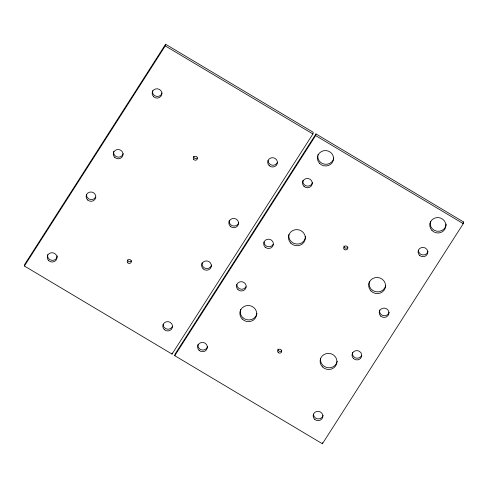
<?xml version="1.0" encoding="UTF-8"?>
<svg xmlns="http://www.w3.org/2000/svg" width="488" height="488" viewBox="0 0 488 488"><rect width="100%" height="100%" fill="white"/><g stroke="black" fill="none" stroke-linecap="round" stroke-linejoin="round"><path stroke-width="0.73" d="M24.4 266.009L24.729 264.337L165.591 44.231L313.229 132.297L312.9 133.968L172.038 354.075L24.4 266.009L165.261 45.902L165.591 44.231M172.038 354.075L172.258 352.958M174.771 355.703L175.101 354.032L315.962 133.925L463.6 221.991L463.271 223.663L322.409 443.769L174.771 355.703L315.626 135.597L315.962 133.925M322.409 443.769L322.629 442.653M462.776 223.272L463.6 221.991M165.261 45.902L312.9 133.968M315.626 135.597L463.271 223.663M277.312 162.736A4.886 4.654 11.2 0 1 268.022 160.491M162.101 92.903A4.886 4.654 11.2 0 1 156.239 96.276A4.886 4.654 11.2 0 1 152.604 90.603M123.244 153.622A4.886 4.654 11.2 0 1 117.382 156.996A4.886 4.654 11.2 0 1 113.747 151.323M238.784 222.54A4.886 4.654 11.2 0 1 232.929 225.913A4.886 4.654 11.2 0 1 229.287 220.247M211.585 265.045A4.886 4.654 11.2 0 1 205.722 268.418A4.886 4.654 11.2 0 1 202.087 262.751M95.709 197.036A4.886 4.654 11.2 0 1 86.419 194.791M57.309 255.877A4.886 4.654 11.2 0 1 51.826 260.311A4.886 4.654 11.2 0 1 47.69 254.547M172.392 326.679A4.886 4.654 11.2 0 1 163.102 324.435M131.4 260.848A2.068 1.97 11.2 0 1 127.582 259.927M197.231 157.923A2.068 1.97 11.2 0 1 193.644 156.331M446.233 224.065A8.082 7.704 11.2 0 1 436.833 231.19A8.082 7.704 11.2 0 1 430.453 221.241M333.792 158.02A8.082 7.704 11.2 0 1 325.002 164.255A8.082 7.704 11.2 0 1 317.78 156.136M317.889 155.172A8.082 7.704 11.2 0 1 318.121 154.232M337.196 361.248A8.455 8.058 11.2 0 1 327.466 367.696A8.455 8.058 11.2 0 1 320.549 358.265M256.956 313.387A8.455 8.058 11.2 0 1 246.702 319.725A8.455 8.058 11.2 0 1 240.547 309.423M305.634 236.479A8.455 8.058 11.2 0 1 296.32 244.012A8.455 8.058 11.2 0 1 288.878 234.508M385.764 285.346A8.455 8.058 11.2 0 1 375.516 291.684A8.455 8.058 11.2 0 1 369.361 281.387M428.013 251.515A4.886 4.654 11.2 0 1 418.393 250.185M312.472 182.591A4.886 4.654 11.2 0 1 306.61 185.971A4.886 4.654 11.2 0 1 302.975 180.298M273.28 244.226A4.886 4.654 11.2 0 1 263.99 241.981M389.156 312.235A4.886 4.654 11.2 0 1 383.293 315.608A4.886 4.654 11.2 0 1 379.658 309.941M361.62 355.654A4.886 4.654 11.2 0 1 352.458 352.44M246.08 286.731A4.886 4.654 11.2 0 1 236.79 284.486M207.553 346.535A4.886 4.654 11.2 0 1 201.696 349.908A4.886 4.654 11.2 0 1 198.061 344.241M323.099 415.453A4.886 4.654 11.2 0 1 313.473 414.129M281.771 350.543A2.068 1.97 11.2 0 1 278.001 349.005M347.95 247.099A2.068 1.97 11.2 0 1 344.016 246.025M164.31 329.632A4.886 4.654 11.2 0 0 172.398 327.436A4.886 4.654 11.2 0 0 166.237 321.799A4.886 4.654 11.2 0 0 164.31 329.632M48.77 260.708A4.886 4.654 11.2 0 0 56.852 258.512A4.886 4.654 11.2 0 0 50.697 252.875A4.886 4.654 11.2 0 0 48.77 260.708M203.167 268.912A4.886 4.654 11.2 0 0 211.255 266.716A4.886 4.654 11.2 0 0 205.094 261.08A4.886 4.654 11.2 0 0 203.167 268.912M87.627 199.989A4.886 4.654 11.2 0 0 95.709 197.799A4.886 4.654 11.2 0 0 89.554 192.156A4.886 4.654 11.2 0 0 87.627 199.989M230.366 226.408A4.886 4.654 11.2 0 0 238.455 224.212A4.886 4.654 11.2 0 0 232.294 218.575A4.886 4.654 11.2 0 0 230.366 226.408M114.826 157.49A4.886 4.654 11.2 0 0 122.909 155.294A4.886 4.654 11.2 0 0 116.754 149.657A4.886 4.654 11.2 0 0 114.826 157.49M269.23 165.688A4.886 4.654 11.2 0 0 277.312 163.492A4.886 4.654 11.2 0 0 271.151 157.856A4.886 4.654 11.2 0 0 269.23 165.688M153.683 96.77A4.886 4.654 11.2 0 0 161.772 94.574A4.886 4.654 11.2 0 0 155.611 88.938A4.886 4.654 11.2 0 0 153.683 96.77M127.893 262.88A2.068 1.97 11.2 0 0 131.315 261.952A2.068 1.97 11.2 0 0 128.71 259.567A2.068 1.97 11.2 0 0 127.893 262.88M193.693 159.375A2.068 1.97 11.2 0 0 197.25 159.082A2.068 1.97 11.2 0 0 195.145 156.276A2.068 1.97 11.2 0 0 193.693 159.375M431.965 230.458A8.082 7.704 11.2 0 0 445.568 227.64A8.082 7.704 11.2 0 0 436.004 217.733A8.082 7.704 11.2 0 0 431.965 230.458M319.628 163.45A8.082 7.704 11.2 0 0 333.231 160.631A8.082 7.704 11.2 0 0 323.666 150.725A8.082 7.704 11.2 0 0 319.628 163.45M370.959 290.952A8.455 8.058 11.2 0 0 385.191 288.005A8.455 8.058 11.2 0 0 375.18 277.635A8.455 8.058 11.2 0 0 370.959 290.952M290.72 243.091A8.455 8.058 11.2 0 0 304.951 240.145A8.455 8.058 11.2 0 0 294.941 229.775A8.455 8.058 11.2 0 0 290.72 243.091M322.385 366.848A8.455 8.058 11.2 0 0 336.622 363.902A8.455 8.058 11.2 0 0 326.612 353.538A8.455 8.058 11.2 0 0 322.385 366.848M242.146 318.987A8.455 8.058 11.2 0 0 256.383 316.041A8.455 8.058 11.2 0 0 246.373 305.671A8.455 8.058 11.2 0 0 242.146 318.987M314.681 419.326A4.886 4.654 11.2 0 0 322.769 417.13A4.886 4.654 11.2 0 0 316.608 411.488A4.886 4.654 11.2 0 0 314.681 419.326M199.135 350.402A4.886 4.654 11.2 0 0 207.223 348.206A4.886 4.654 11.2 0 0 201.062 342.57A4.886 4.654 11.2 0 0 199.135 350.402M353.538 358.607A4.886 4.654 11.2 0 0 361.626 356.411A4.886 4.654 11.2 0 0 355.465 350.768A4.886 4.654 11.2 0 0 353.538 358.607M237.998 289.683A4.886 4.654 11.2 0 0 246.08 287.487A4.886 4.654 11.2 0 0 239.925 281.851A4.886 4.654 11.2 0 0 237.998 289.683M380.738 316.102A4.886 4.654 11.2 0 0 388.826 313.906A4.886 4.654 11.2 0 0 382.665 308.27A4.886 4.654 11.2 0 0 380.738 316.102M265.197 247.178A4.886 4.654 11.2 0 0 273.28 244.982A4.886 4.654 11.2 0 0 267.125 239.346A4.886 4.654 11.2 0 0 265.197 247.178M419.595 255.383A4.886 4.654 11.2 0 0 427.683 253.187A4.886 4.654 11.2 0 0 421.522 247.55A4.886 4.654 11.2 0 0 419.595 255.383M304.054 186.459A4.886 4.654 11.2 0 0 312.137 184.269A4.886 4.654 11.2 0 0 305.982 178.626A4.886 4.654 11.2 0 0 304.054 186.459M278.264 352.574A2.068 1.97 11.2 0 0 281.686 351.647A2.068 1.97 11.2 0 0 279.081 349.262A2.068 1.97 11.2 0 0 278.264 352.574M344.064 249.069A2.068 1.97 11.2 0 0 347.621 248.776A2.068 1.97 11.2 0 0 345.516 245.97A2.068 1.97 11.2 0 0 344.064 249.069"/></g></svg>
